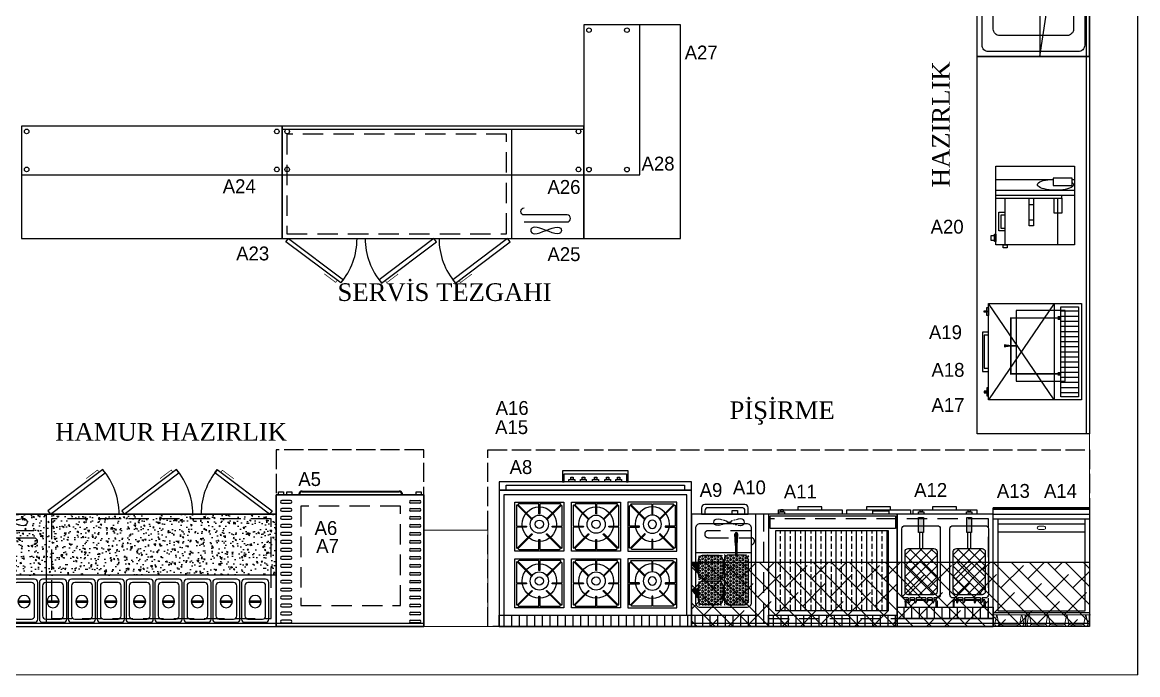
# Model space of a CAD drawing. Header units: millimetres. Extents: x 2975 to 4395, y 1592 to 4704.
# Drawn here: x 3700 to 4395, y 1592 to 1998 of the extents above; entities that cross this region are included whole.
import ezdxf
from ezdxf.enums import TextEntityAlignment as Align

# ---------------------------------------------------------------- set-up
doc = ezdxf.new("R2010")
doc.units = ezdxf.units.MM
for name, pattern in [('ACAD_ISO02W100', [15, 12, -3]), ('DASHED', [19.05, 12.7, -6.35]), ('HIDDENX2', [19.05, 12.7, -6.35])]:
    doc.linetypes.add(name, pattern=pattern)
for name, color, linetype in [('002 Çizgi', 7, 'Continuous'), ('Kıtc-002 Çizgi', 7, 'Continuous'), ('S2000-002 Çizgi', 7, 'Continuous'), ('S2000-003 Kapı', 3, 'Continuous')]:
    doc.layers.add(name, color=color, linetype=linetype)
for name, color, linetype, lineweight in [('ALAN', 7, 'Continuous', 5), ('Duvar', 7, 'Continuous', 5), ('Kolon', 7, 'Continuous', 5)]:
    doc.layers.add(name, color=color, linetype=linetype, lineweight=lineweight)
doc.styles.get("Standard").update_dxf_attribs({"font": 'arial.ttf'})
doc.styles.add('Style-ENGINEERING I 0.34907', font='ENGINEERING.shx', dxfattribs={"oblique": 20})
doc.styles.add('TAKSİM', font='GOTHIC.TTF', dxfattribs={"height": 20})

# ---------------------------------------------------------------- blocks, each defined once
blk = doc.blocks.new('A$C72F735DC')
at = {"layer": 'Kıtc-002 Çizgi'}
for p, q in [((188, 95.82), (0, 95.82)), ((157.62, 34.85), (156.47, 34.67)), ((159.07, 34.67), (157.62, 34.85)), ((170.1, 34.67), (171.56, 34.85)), ((171.56, 34.85), (172.7, 34.67)), ((155.17, 33.58), (155, 32.84)), ((155, 32.84), (155.17, 32.11)), ((155.66, 34.22), (155.17, 33.58)), ((155.17, 32.11), (155.66, 31.47)), ((156.47, 34.67), (155.66, 34.22)), ((155.66, 31.47), (156.47, 31.01)), ((156.47, 31.01), (157.62, 30.84)), ((157.62, 30.84), (159.07, 31.01)), ((160.78, 34.22), (159.07, 34.67)), ((159.07, 31.01), (160.78, 31.47)), ((162.64, 33.58), (160.78, 34.22)), ((160.78, 31.47), (162.64, 32.11)), ((164.59, 32.84), (162.64, 33.58)), ((162.64, 32.11), (164.59, 32.84)), ((164.59, 32.84), (166.54, 33.58)), ((166.54, 32.11), (164.59, 32.84)), ((166.54, 33.58), (168.4, 34.22)), ((168.4, 31.47), (166.54, 32.11)), ((168.4, 34.22), (170.1, 34.67)), ((170.1, 31.01), (168.4, 31.47)), ((171.56, 30.84), (170.1, 31.01)), ((172.7, 31.01), (171.56, 30.84)), ((172.7, 34.67), (173.52, 34.22)), ((173.52, 31.47), (172.7, 31.01)), ((173.52, 34.22), (174.01, 33.58)), ((174.01, 32.11), (173.52, 31.47)), ((174.01, 33.58), (174.17, 32.84)), ((174.17, 32.84), (174.01, 32.11))]:
    blk.add_line(p, q, dxfattribs=at)
for points in [[(188, 27.82), (188, 97.82), (0, 97.82), (0, 27.82)], [(36.69, 0.15), (2.46, 25.76), (4, 27.82), (38.23, 2.2)], [(62.06, 0), (96.17, 25.77), (94.62, 27.82), (60.51, 2.05)], [(108.04, 0), (142.15, 25.77), (140.6, 27.82), (106.49, 2.05)]]:
    blk.add_lwpolyline(points, close=True, dxfattribs=at)
at = {"layer": 'Kıtc-002 Çizgi', "linetype": 'DASHED'}
blk.add_lwpolyline([(140, 92.82), (3, 92.82), (3, 30.82), (140, 30.82)], close=True, dxfattribs=at)
at = {"layer": 'Kıtc-002 Çizgi'}
blk.add_lwpolyline([(143, 95.82), (143, 27.82)], dxfattribs=at)
for points in [[(177.67, 42.5), (151, 42.5, -1), (151, 46.84)], [(151, 38.15), (177.67, 38.15, 1), (177.67, 42.5)]]:
    blk.add_lwpolyline(points, format="xyb", dxfattribs=at)
at = {"layer": 'Kıtc-002 Çizgi', "const_width": 0.428}
for points in [[(34.44, 1.84), (33.45, 0.51), (27.79, 4.74), (26.35, 5.83)], [(64.3, 1.7), (65.3, 0.38), (70.93, 4.63), (72.38, 5.72)], [(110.28, 1.7), (111.28, 0.38), (116.91, 4.63), (118.36, 5.72)]]:
    blk.add_lwpolyline(points, dxfattribs=at)
at = {"layer": 'Kıtc-002 Çizgi'}
for centre, start, end in [((4, 27.82), 319.75503, 0), ((94.62, 27.82), 180, 220.50921), ((140.6, 27.82), 180, 220.50921)]:
    blk.add_arc(centre, 42.75, start, end, dxfattribs=at)
blk = doc.blocks.new('A$C01E77913')
at = {"layer": 'Kıtc-002 Çizgi'}
for points in [[(2, 26.8), (15, 26.8, -0.414214), (17, 24.8), (17, 2, -0.414214), (15, 0), (2, 0, -0.414214), (0, 2), (0, 24.8, -0.414214)], [(4, 24.8), (13, 24.8, -0.414214), (15, 22.8), (15, 4, -0.414214), (13, 2), (4, 2, -0.414214), (2, 4), (2, 22.8, -0.414214)]]:
    blk.add_lwpolyline(points, format="xyb", close=True, dxfattribs=at)
blk.add_lwpolyline([(4.71, 14.27), (12.21, 14.27), (12.21, 13.52), (4.71, 13.52)], close=True, dxfattribs=at)
blk.add_circle((8.46, 13.87), 3.82, dxfattribs=at)
blk = doc.blocks.new('A$C65911684')
at = {"layer": 'Kıtc-002 Çizgi'}
blk.add_lwpolyline([(188.01, 32), (0, 32), (0, 0), (188.01, 0)], close=True, dxfattribs=at)
at = {"layer": 'Kıtc-002 Çizgi', "xscale": -1}
for p in [(21.5, 2.6), (39.5, 2.6), (57.5, 2.6), (75.5, 2.6), (93.5, 2.6), (111.5, 2.6), (129.5, 2.6), (147.5, 2.6), (165.5, 2.6), (183.5, 2.6)]:
    blk.add_blockref('A$C01E77913', p, dxfattribs=at)
blk = doc.blocks.new('A$C02FD296D')
at = {"layer": 'Kıtc-002 Çizgi'}
for points in [[(0, 84.36), (92, 84.36), (92, 2.36), (0, 2.36)], [(1.67, 2.36), (4.73, 2.36), (4.73, 0.44), (1.67, 0.44)], [(82.21, 2.35), (85.28, 2.35), (85.28, 0.44), (82.21, 0.44)], [(87.4, 2.35), (90.46, 2.35), (90.46, 0.44), (87.4, 0.44)]]:
    blk.add_lwpolyline(points, close=True, dxfattribs=at)
for points in [[(2.52, 82.1), (8.02, 82.1)], [(8.02, 80.47), (2.52, 80.47)], [(2.52, 77.13), (8.02, 77.13)], [(88.48, 82.1), (82.98, 82.1)], [(82.98, 80.47), (88.48, 80.47)], [(88.48, 77.13), (82.98, 77.13)], [(8.02, 75.5), (2.52, 75.5)], [(2.52, 72.16), (8.02, 72.16)], [(8.02, 70.53), (2.52, 70.53)], [(82.98, 75.5), (88.48, 75.5)], [(88.48, 72.16), (82.98, 72.16)], [(82.98, 70.53), (88.48, 70.53)], [(2.52, 67.2), (8.02, 67.2)], [(8.02, 65.57), (2.52, 65.57)], [(88.48, 67.2), (82.98, 67.2)], [(82.98, 65.57), (88.48, 65.57)], [(2.52, 62.23), (8.02, 62.23)], [(8.02, 60.6), (2.52, 60.6)], [(2.52, 57.26), (8.02, 57.26)], [(8.02, 55.63), (2.52, 55.63)], [(88.48, 62.23), (82.98, 62.23)], [(82.98, 60.6), (88.48, 60.6)], [(88.48, 57.26), (82.98, 57.26)], [(82.98, 55.63), (88.48, 55.63)], [(2.52, 52.3), (8.02, 52.3)], [(8.02, 50.67), (2.52, 50.67)], [(88.48, 52.3), (82.98, 52.3)], [(82.98, 50.67), (88.48, 50.67)], [(2.52, 47.33), (8.02, 47.33)], [(8.02, 45.7), (2.52, 45.7)], [(2.52, 42.36), (8.02, 42.36)], [(88.48, 47.33), (82.98, 47.33)], [(82.98, 45.7), (88.48, 45.7)], [(88.48, 42.36), (82.98, 42.36)], [(8.02, 40.73), (2.52, 40.73)], [(2.52, 37.39), (8.02, 37.39)], [(8.02, 35.77), (2.52, 35.77)], [(82.98, 40.73), (88.48, 40.73)], [(88.48, 37.39), (82.98, 37.39)], [(82.98, 35.77), (88.48, 35.77)], [(2.52, 32.43), (8.02, 32.43)], [(8.02, 30.8), (2.52, 30.8)], [(88.48, 32.43), (82.98, 32.43)], [(82.98, 30.8), (88.48, 30.8)], [(2.52, 27.46), (8.02, 27.46)], [(8.02, 25.83), (2.52, 25.83)], [(2.52, 22.49), (8.02, 22.49)], [(8.02, 20.87), (2.52, 20.87)], [(88.48, 27.46), (82.98, 27.46)], [(82.98, 25.83), (88.48, 25.83)], [(88.48, 22.49), (82.98, 22.49)], [(82.98, 20.87), (88.48, 20.87)], [(2.52, 17.53), (8.02, 17.53)], [(8.02, 15.9), (2.52, 15.9)], [(88.48, 17.53), (82.98, 17.53)], [(82.98, 15.9), (88.48, 15.9)], [(2.52, 12.56), (8.02, 12.56)], [(8.02, 10.93), (2.52, 10.93)], [(2.52, 7.59), (8.02, 7.59)], [(88.48, 12.56), (82.98, 12.56)], [(82.98, 10.93), (88.48, 10.93)], [(88.48, 7.59), (82.98, 7.59)], [(8.02, 5.97), (2.52, 5.97)], [(82.98, 5.97), (88.48, 5.97)]]:
    blk.add_lwpolyline(points, dxfattribs=at)
at = {"layer": 'Kıtc-002 Çizgi', "linetype": 'DASHED'}
blk.add_lwpolyline([(14.51, 9.36), (76.51, 9.36), (76.51, 71.36), (14.51, 71.36)], close=True, dxfattribs=at)
at = {"layer": 'Kıtc-002 Çizgi', "linetype": 'HIDDENX2', "ltscale": 10}
for points in [[(77.26, 2.36), (77.77, 2.36), (77.77, 2, -0.414214), (75.77, 0), (15.25, 0, -0.414214), (13.25, 2), (13.25, 2.36), (13.76, 2.36)], [(77.26, 2.36, -0.472507), (75.77, 0.5), (15.25, 0.5, -0.472507), (13.76, 2.36)]]:
    blk.add_lwpolyline(points, format="xyb", dxfattribs=at)
at = {"layer": 'Kıtc-002 Çizgi'}
for centre, start, end in [((2.52, 81.28), 90, 270), ((2.52, 76.32), 90, 270), ((8.02, 81.28), 270, 90), ((8.02, 76.32), 270, 90), ((82.98, 81.28), 90, 270), ((82.98, 76.32), 90, 270), ((88.48, 81.28), 270, 90), ((88.48, 76.32), 270, 90), ((2.52, 71.35), 90, 270), ((8.02, 71.35), 270, 90), ((82.98, 71.35), 90, 270), ((88.48, 71.35), 270, 90), ((2.52, 66.38), 90, 270), ((8.02, 66.38), 270, 90), ((82.98, 66.38), 90, 270), ((88.48, 66.38), 270, 90), ((2.52, 61.41), 90, 270), ((2.52, 56.45), 90, 270), ((8.02, 61.41), 270, 90), ((8.02, 56.45), 270, 90), ((82.98, 61.41), 90, 270), ((82.98, 56.45), 90, 270), ((88.48, 61.41), 270, 90), ((88.48, 56.45), 270, 90), ((2.52, 51.48), 90, 270), ((8.02, 51.48), 270, 90), ((82.98, 51.48), 90, 270), ((88.48, 51.48), 270, 90), ((2.52, 46.51), 90, 270), ((2.52, 41.55), 90, 270), ((8.02, 46.51), 270, 90), ((8.02, 41.55), 270, 90), ((82.98, 46.51), 90, 270), ((82.98, 41.55), 90, 270), ((88.48, 46.51), 270, 90), ((88.48, 41.55), 270, 90), ((2.52, 36.58), 90, 270), ((8.02, 36.58), 270, 90), ((82.98, 36.58), 90, 270), ((88.48, 36.58), 270, 90), ((2.52, 31.61), 90, 270), ((8.02, 31.61), 270, 90), ((82.98, 31.61), 90, 270), ((88.48, 31.61), 270, 90), ((2.52, 26.65), 90, 270), ((2.52, 21.68), 90, 270), ((8.02, 26.65), 270, 90), ((8.02, 21.68), 270, 90), ((82.98, 26.65), 90, 270), ((82.98, 21.68), 90, 270), ((88.48, 26.65), 270, 90), ((88.48, 21.68), 270, 90), ((2.52, 16.71), 90, 270), ((8.02, 16.71), 270, 90), ((82.98, 16.71), 90, 270), ((88.48, 16.71), 270, 90), ((2.52, 11.75), 90, 270), ((2.52, 6.78), 90, 270), ((8.02, 11.75), 270, 90), ((8.02, 6.78), 270, 90), ((82.98, 11.75), 90, 270), ((82.98, 6.78), 90, 270), ((88.48, 11.75), 270, 90), ((88.48, 6.78), 270, 90)]:
    blk.add_arc(centre, 0.814, start, end, dxfattribs=at)
blk = doc.blocks.new('A$C67BA2794')
at = {"layer": 'Kıtc-002 Çizgi'}
blk.add_lwpolyline([(0, 7.57), (44, 7.57), (44, 38.03), (0, 38.03)], close=True, dxfattribs=at)
for points, const_width in [([(3.46, 34.35), (5.8, 34.35)], 2), ([(40.54, 34.35), (38.2, 34.35)], 2), ([(4.63, 34.03), (4.63, 4.11), (22, 4.11)], 1), ([(39.37, 34.03), (39.37, 4.11), (22, 4.11)], 1)]:
    blk.add_lwpolyline(points, dxfattribs=dict(at, const_width=const_width))
blk.add_lwpolyline([(44, 31.48), (0, 31.48)], dxfattribs=at)
blk.add_lwpolyline([(21.94, 7.48, 1, 1, 0), (21.94, 3.72, 1, 2, 0), (21.94, 0, 2, 2, 0)], format="xyseb", dxfattribs=at)
blk = doc.blocks.new('A$C604B7618')
at = {"layer": 'Kıtc-002 Çizgi'}
blk.add_lwpolyline([(0, 30.57), (30.57, 30.57), (30.57, 0), (0, 0), (0, 30.57)], dxfattribs=at)
blk.add_lwpolyline([(15.55, 29.52), (15.55, 23.44, -0.414214), (15.34, 23.23), (15.23, 23.23, -0.414214), (15.02, 23.44), (15.02, 29.52), (2.68, 29.52, 0.668179), (2.31, 28.63), (10.81, 20.13, -0.810443), (10.38, 19.82), (1.59, 28.61, 0.668179), (1.05, 28.39), (1.05, 15.55), (7.13, 15.55, -0.414214), (7.34, 15.34), (7.34, 15.23, -0.414214), (7.13, 15.02), (1.05, 15.02), (1.05, 2.68, 0.668179), (1.94, 2.31), (10.43, 10.81, -0.810443), (10.75, 10.38), (1.96, 1.59, 0.668179), (2.18, 1.05), (15.02, 1.05), (15.02, 7.13, -0.414214), (15.23, 7.34), (15.34, 7.34, -0.414214), (15.55, 7.13), (15.55, 1.05), (27.88, 1.05, 0.668179), (28.26, 1.94), (19.76, 10.43, -0.810443), (20.19, 10.75), (28.98, 1.96, 0.668179), (29.52, 2.18), (29.52, 15.02), (23.44, 15.02, -0.414214), (23.23, 15.23), (23.23, 15.34, -0.414214), (23.44, 15.55), (29.52, 15.55), (29.52, 28.39, 0.668179), (28.98, 28.61), (20.19, 19.82, -0.810443), (19.76, 20.13), (28.26, 28.63, 0.668179), (27.88, 29.52)], format="xyb", close=True, dxfattribs=at)
for radius in [10.75, 5.66, 2.6]:
    blk.add_circle((15.28, 13.8), radius, dxfattribs=at)
blk = doc.blocks.new('A$C72D55AD5')
at = {"layer": 'Kıtc-002 Çizgi'}
h = blk.add_hatch(dxfattribs=at)
h.set_pattern_fill('ANSI31', color=256, scale=1.5, angle=45, style=0)
h.set_pattern_definition([(90, (-2738.432, -5777.939), (-4.7625, 9e-16), [])])
h.paths.add_polyline_path([(120, 90), (120, 97), (0, 97), (0, 90)])
for points in [[(120, 90), (0, 90), (0, 97), (120, 97)], [(0, 12), (120, 12), (120, 97), (0, 97)], [(3, 15), (117, 15), (117, 90), (3, 90)], [(0, 7), (120, 7), (120, 12), (0, 12)], [(4.49, 12), (115.51, 12), (115.51, 9), (4.49, 9)], [(43.7, 7), (47.34, 7), (47.34, 5.54), (43.7, 5.54)], [(50.55, 7), (54.19, 7), (54.19, 5.54), (50.55, 5.54)], [(58.06, 7), (61.7, 7), (61.7, 5.54), (58.06, 5.54)], [(65.7, 7), (69.34, 7), (69.34, 5.54), (65.7, 5.54)], [(72.88, 7), (76.52, 7), (76.52, 5.54), (72.88, 5.54)], [(44.67, 5.54), (46.12, 5.54), (46.12, 4.08), (44.67, 4.08)], [(51.52, 5.54), (52.97, 5.54), (52.97, 4.08), (51.52, 4.08)], [(59.02, 5.54), (60.48, 5.54), (60.48, 4.08), (59.02, 4.08)], [(66.66, 5.54), (68.12, 5.54), (68.12, 4.08), (66.66, 4.08)], [(73.84, 5.54), (75.3, 5.54), (75.3, 4.08), (73.84, 4.08)]]:
    blk.add_lwpolyline(points, close=True, dxfattribs=at)
blk.add_lwpolyline([(39.49, 7), (39.49, 0), (80.51, 0), (80.51, 7), (79.51, 7), (79.51, 2), (40.49, 2), (40.49, 7), (39.49, 7)], dxfattribs=at)
at = {"layer": 'Kıtc-002 Çizgi', "xscale": -1}
for p in [(39.77, 54.88), (39.77, 19.5)]:
    blk.add_blockref('A$C604B7618', p, dxfattribs=at)
at = {"layer": 'Kıtc-002 Çizgi'}
for p in [(44.23, 54.88), (79.64, 54.88), (44.23, 19.5), (79.64, 19.5)]:
    blk.add_blockref('A$C604B7618', p, dxfattribs=at)
blk = doc.blocks.new('A$C75205359')
at = {"layer": 'Kıtc-002 Çizgi'}
for p, q in [((51.34, 52.76), (43.53, 53.87)), ((52.57, 48.95), (46.47, 43.95)), ((79.08, 48.95), (85.17, 43.95)), ((80.31, 52.76), (88.12, 53.87)), ((56.48, 47.29), (56.48, 39.4)), ((75.17, 47.29), (75.17, 39.4))]:
    blk.add_line(p, q, dxfattribs=at)
for points in [[(0, 68), (200, 68), (200, 70), (0, 70)], [(0, 0), (200, 0), (200, 70), (0, 70)]]:
    blk.add_lwpolyline(points, close=True, dxfattribs=at)
for points in [[(7, 3), (193, 3, 0.414214), (197, 7), (197, 63, 0.414214), (193, 67), (7, 67, 0.414214), (3, 63), (3, 7, 0.414214)], [(17, 10), (59, 10, 0.414214), (63, 14), (63, 56, 0.414214), (59, 60), (17, 60, 0.414214), (13, 56), (13, 14, 0.414214)], [(114.65, 10), (72.65, 10, -0.414214), (68.65, 14), (68.65, 56, -0.414214), (72.65, 60), (114.65, 60, -0.414214), (118.65, 56), (118.65, 14, -0.414214)]]:
    blk.add_lwpolyline(points, format="xyb", close=True, dxfattribs=at)
for centre in [(56.29, 52.26), (75.36, 52.26)]:
    blk.add_circle(centre, 3.19, dxfattribs=at)
blk = doc.blocks.new('A$C552B0E51')
at = {"layer": 'Kıtc-002 Çizgi'}
h = blk.add_hatch(dxfattribs=at)
h.set_pattern_fill('ANSI31', color=256, angle=45, style=0)
h.set_pattern_definition([(90, (-2780.067, -8355.0508), (-3.175, 7e-16), [])])
h.paths.add_polyline_path([(58, 48.81), (58, 59.81), (2, 59.81), (2, 48.81)])
for p, q in [((60, 44.81), (0, 3.81)), ((0, 44.81), (60, 3.81))]:
    blk.add_line(p, q, dxfattribs=at)
for points in [[(0, 61.81), (60, 61.81), (60, 3.81), (0, 3.81)], [(2, 59.81), (58, 59.81), (58, 48.81), (2, 48.81)], [(0, 44.81), (60, 44.81), (60, 3.81), (0, 3.81)], [(7.47, 2.81), (2.47, 2.81), (2.47, 3.81), (7.47, 3.81)], [(5.47, 1.14), (4.47, 1.14), (4.47, 2.81), (5.47, 2.81)], [(17.75, 0), (42.25, 0), (42.25, 3.81), (17.75, 3.81)], [(19.75, 1), (40.25, 1), (40.25, 3.81), (19.75, 3.81)], [(52.53, 2.81), (57.53, 2.81), (57.53, 3.81), (52.53, 3.81)], [(54.53, 1.14), (55.53, 1.14), (55.53, 2.81), (54.53, 2.81)]]:
    blk.add_lwpolyline(points, close=True, dxfattribs=at)
for points in [[(4.97, 2.81), (4.97, 1.14)], [(55.03, 2.81), (55.03, 1.14)]]:
    blk.add_lwpolyline(points, dxfattribs=at)
blk = doc.blocks.new('A$C2EC04A20')
at = {"layer": 'Kıtc-002 Çizgi'}
h = blk.add_hatch(dxfattribs=at)
h.set_pattern_fill('ANSI31', color=256, scale=1.5, angle=45, style=0)
h.set_pattern_definition([(90, (-3468.603, -4998.7387), (-4.7625, 9e-16), [])])
h.paths.add_polyline_path([(0, 67.62), (0, 60.62), (60, 60.62), (60, 67.62)])
h = blk.add_hatch(dxfattribs=at)
h.set_pattern_fill('ANSI37', color=256, scale=1.5, style=0)
h.set_pattern_definition([(45, (-3532.4763, -4986.5224), (-3.367596, 3.367596), []), (135, (-3532.4763, -4986.5224), (-3.367596, -3.367596), [])])
h.paths.add_polyline_path([(5, 50.84), (5, 26.01, 0.414214), (7, 24.01), (23, 24.01, 0.414214), (25, 26.01), (25, 50.84, 0.414214), (23, 52.84), (7, 52.84, 0.414214)])
h = blk.add_hatch(dxfattribs=at)
h.set_pattern_fill('ANSI37', color=256, scale=1.5, style=0)
h.set_pattern_definition([(45, (-3502.4763, -4986.5224), (-3.367596, 3.367596), []), (135, (-3502.4763, -4986.5224), (-3.367596, -3.367596), [])])
h.paths.add_polyline_path([(35, 50.84), (35, 26.01, 0.414214), (37, 24.01), (53, 24.01, 0.414214), (55, 26.01), (55, 50.84, 0.414214), (53, 52.84), (37, 52.84, 0.414214)])
for points in [[(13.49, 14.01), (16.51, 14.01), (16.51, 4.84), (13.49, 4.84)], [(43.49, 14.01), (46.51, 14.01), (46.51, 4.84), (43.49, 4.84)]]:
    blk.add_hatch(color=256, dxfattribs=at).paths.add_polyline_path(points)
for p, q in [((5, 60.62), (5.64, 60.62)), ((5, 56.8), (5, 60.62)), ((5.64, 60.62), (5.64, 57.44)), ((6.64, 55.8), (6, 55.8)), ((6.64, 56.44), (7, 56.44)), ((7, 55.8), (6.64, 55.8)), ((7, 54.84), (7, 57.32)), ((8, 54.84), (8, 57.32)), ((8, 56.44), (11, 56.44)), ((11, 55.8), (8, 55.8)), ((11, 54.84), (11, 57.32)), ((12, 54.84), (12, 57.32)), ((12, 56.44), (18, 56.44)), ((18, 55.8), (12, 55.8)), ((18, 54.84), (18, 57.32)), ((19, 54.84), (19, 57.32)), ((19, 56.44), (22, 56.44)), ((22, 55.8), (19, 55.8)), ((22, 54.84), (22, 57.32)), ((23, 54.84), (23, 57.32)), ((23, 56.44), (23.36, 56.44)), ((24, 55.8), (23, 55.8)), ((25, 60.62), (24.36, 60.62)), ((24.36, 60.62), (24.36, 57.44)), ((25, 57.44), (25, 60.62)), ((25, 57.44), (25, 56.8)), ((35, 56.8), (35, 60.62)), ((35, 60.62), (35.64, 60.62)), ((35.64, 60.62), (35.64, 57.44)), ((36.64, 55.8), (36, 55.8)), ((36.64, 56.44), (37, 56.44)), ((37, 55.8), (36.64, 55.8)), ((37, 54.84), (37, 57.32)), ((38, 54.84), (38, 57.32)), ((38, 56.44), (41, 56.44)), ((41, 55.8), (38, 55.8)), ((41, 54.84), (41, 57.32)), ((42, 54.84), (42, 57.32)), ((42, 56.44), (48, 56.44)), ((48, 55.8), (42, 55.8)), ((48, 54.84), (48, 57.32)), ((49, 54.84), (49, 57.32)), ((49, 56.44), (52, 56.44)), ((52, 55.8), (49, 55.8)), ((52, 54.84), (52, 57.32)), ((53, 54.84), (53, 57.32)), ((53, 56.44), (53.36, 56.44)), ((54, 55.8), (53, 55.8)), ((54.36, 60.62), (54.36, 57.44)), ((55, 60.62), (54.36, 60.62)), ((55, 57.44), (55, 60.62)), ((55, 57.44), (55, 56.8))]:
    blk.add_line(p, q, dxfattribs=at)
for points in [[(0, 2.62), (60, 2.62), (60, 67.62), (0, 67.62)], [(0, 67.62), (60, 67.62), (60, 60.62), (0, 60.62)], [(14, 24.01), (14, 14.01), (16, 14.01), (16, 24.01)], [(44, 24.01), (44, 14.01), (46, 14.01), (46, 24.01)], [(13.49, 14.01), (16.51, 14.01), (16.51, 4.84), (13.49, 4.84)], [(43.49, 14.01), (46.51, 14.01), (46.51, 4.84), (43.49, 4.84)], [(13.36, 2.62), (16.64, 2.62), (16.64, 1.31), (13.36, 1.31)], [(14.34, 1.31), (15.66, 1.31), (15.66, 0), (14.34, 0)], [(43.36, 2.62), (46.64, 2.62), (46.64, 1.31), (43.36, 1.31)], [(44.34, 1.31), (45.66, 1.31), (45.66, 0), (44.34, 0)]]:
    blk.add_lwpolyline(points, close=True, dxfattribs=at)
for points in [[(21.5, 9.84), (5, 9.84, -0.414214), (3, 11.84), (3, 52.84, -0.414214), (5, 54.84), (7, 54.84)], [(23, 54.84), (25, 54.84, -0.414214), (27, 52.84), (27, 11.84, -0.414214), (25, 9.84), (21.5, 9.84)], [(51.5, 9.84), (35, 9.84, -0.414214), (33, 11.84), (33, 52.84, -0.414214), (35, 54.84), (37, 54.84)], [(53, 54.84), (55, 54.84, -0.414214), (57, 52.84), (57, 11.84, -0.414214), (55, 9.84), (51.5, 9.84)]]:
    blk.add_lwpolyline(points, format="xyb", dxfattribs=at)
for points in [[(7, 52.84), (23, 52.84, -0.414214), (25, 50.84), (25, 26.01, -0.414214), (23, 24.01), (7, 24.01, -0.414214), (5, 26.01), (5, 50.84, -0.414214)], [(37, 52.84), (53, 52.84, -0.414214), (55, 50.84), (55, 26.01, -0.414214), (53, 24.01), (37, 24.01, -0.414214), (35, 26.01), (35, 50.84, -0.414214)]]:
    blk.add_lwpolyline(points, format="xyb", close=True, dxfattribs=at)
for points in [[(8, 54.84), (11, 54.84)], [(12, 54.84), (18, 54.84)], [(19, 54.84), (22, 54.84)], [(38, 54.84), (41, 54.84)], [(42, 54.84), (48, 54.84)], [(49, 54.84), (52, 54.84)]]:
    blk.add_lwpolyline(points, dxfattribs=at)
for centre, radius, start, end in [((6, 56.8), 1, 180, 270), ((6.64, 57.44), 1, 180, 270), ((7.5, 57.32), 0.5, 0, 180), ((11.5, 57.32), 0.5, 0, 180), ((18.5, 57.32), 0.5, 0, 180), ((22.5, 57.32), 0.5, 0, 180), ((23.36, 57.44), 1, 270, 0), ((24, 56.8), 1, 270, 0), ((36, 56.8), 1, 180, 270), ((36.64, 57.44), 1, 180, 270), ((37.5, 57.32), 0.5, 0, 180), ((41.5, 57.32), 0.5, 0, 180), ((48.5, 57.32), 0.5, 0, 180), ((52.5, 57.32), 0.5, 0, 180), ((53.36, 57.44), 1, 270, 0), ((54, 56.8), 1, 270, 0)]:
    blk.add_arc(centre, radius, start, end, dxfattribs=at)
blk = doc.blocks.new('A$C0F50705F')
at = {"layer": 'Kıtc-002 Çizgi'}
h = blk.add_hatch(dxfattribs=at)
h.set_pattern_fill('ANSI31', color=256, scale=1.5, angle=45, style=0)
h.set_pattern_definition([(90, (-4825.414, -5274.878), (-4.7625, 9e-16), [])])
h.paths.add_polyline_path([(80, 70.92), (80, 77.92), (0, 77.92), (0, 70.92)])
h = blk.add_hatch(dxfattribs=at)
h.set_pattern_fill('ANSI33', color=256, angle=45, style=0)
h.set_pattern_definition([(90, (-2886.505, -4986.208), (-6.35, 1e-15), []), (90, (-2883.33, -4983.033), (-6.35, 1e-15), [3.175, -1.5875])])
h.paths.add_polyline_path([(75.53, 18.21), (75.53, 68.21), (5.53, 68.21), (5.53, 18.21)])
for points in [[(0, 7.92), (80, 7.92), (80, 77.92), (0, 77.92)], [(0, 77.92), (80, 77.92), (80, 70.92), (0, 70.92)], [(5.53, 68.21), (75.53, 68.21), (75.53, 18.21), (5.53, 18.21)], [(1, 16.92), (79, 16.92), (79, 8.92), (1, 8.92)], [(5, 7.92), (15, 7.92), (15, 5.92), (5, 5.92)], [(70.06, 7.92), (73.7, 7.92), (73.7, 6.46), (70.06, 6.46)], [(71.02, 6.46), (72.48, 6.46), (72.48, 5), (71.02, 5)]]:
    blk.add_lwpolyline(points, close=True, dxfattribs=at)
blk = doc.blocks.new('A$C074C243F')
at = {"layer": 'Kıtc-002 Çizgi'}
for p, q in [((0, 51.99), (49, 51.99)), ((0, 2.99), (0, 51.99)), ((8.2, 50.55), (8.2, 51.99)), ((15, 2.99), (15, 51.99)), ((18, 2.99), (18, 51.99)), ((49, 51.99), (49, 2.99)), ((20, 44.05), (18, 44.05)), ((20, 2.99), (20, 44.05)), ((8.2, 2.99), (8.2, 38.76)), ((23.76, 23.65), (23.76, 26.53)), ((33.4, 23.65), (33.4, 26.53)), ((28.7, 4.79), (28.7, 8.79)), ((30.2, 6.29), (30.2, 8.79)), ((38.8, 8.79), (38.8, 6.29)), ((40.3, 8.79), (40.3, 4.79)), ((49, 2.99), (0, 2.99)), ((40.3, 4.79), (28.7, 4.79)), ((38.8, 6.29), (30.2, 6.29))]:
    blk.add_line(p, q, dxfattribs=at)
for points in [[(12.02, 38.76), (12.02, 50.55), (7.42, 50.55), (7.42, 38.76)], [(20, 39.42), (20, 44.05), (29.2, 44.05), (29.2, 39.42)], [(20, 8.79), (20, 41.36), (49, 41.36), (49, 8.79)], [(20, 23.65), (20, 26.53), (37.15, 26.53), (37.15, 23.65)], [(49, 7.57), (49, 10.01), (50.74, 10.01), (50.74, 7.57)], [(46.98, 2.99), (46.98, 2.06), (42.35, 2.06), (42.35, 2.99)], [(46.2, 2.06), (46.2, 0), (43.13, 0), (43.13, 2.06)]]:
    blk.add_lwpolyline(points, close=True, dxfattribs=at)
at = {"layer": 'Kıtc-002 Çizgi', "extrusion": (0, 0, -1)}
blk.add_ellipse((11.52, 40.17), major_axis=(0, -11.26), ratio=0.305663, start_param=2.742076, end_param=7.728163, dxfattribs=at)
blk = doc.blocks.new('A$C7F261631')
at = {"layer": 'Kıtc-002 Çizgi'}
h = blk.add_hatch(dxfattribs=at)
h.set_pattern_fill('ANSI31', color=256, scale=1.5, angle=45, style=0)
h.set_pattern_definition([(90, (-3652.638, -4983.124), (-4.7625, 9e-16), [])])
h.paths.add_polyline_path([(40, 74), (40, 81), (0, 81), (0, 74)])
h = blk.add_hatch(dxfattribs=at)
h.set_pattern_fill('HEX', color=256, scale=0.2, style=0)
h.set_pattern_definition([(0, (-3709.3885, -4959.9235), (0, 1.099852), [0.635, -1.27]), (120, (-3709.3885, -4959.9235), (-0.95249977, -0.549926), [0.635, -1.27]), (60, (-3708.7535, -4959.9235), (-0.95249977, 0.549926), [0.635, -1.27])])
h.paths.add_polyline_path([(4.64, 36.53), (4.64, 67.53), (19.64, 67.53), (19.64, 36.53)])
h = blk.add_hatch(dxfattribs=at)
h.set_pattern_fill('HEX', color=256, scale=0.2, style=0)
h.set_pattern_definition([(180, (3749.6625, -4959.9235), (0, 1.099852), [0.635, -1.27]), (60, (3749.6625, -4959.9235), (0.95249977, -0.549926), [0.635, -1.27]), (120, (3749.0275, -4959.9235), (0.95249977, 0.549926), [0.635, -1.27])])
h.paths.add_polyline_path([(20.64, 67.53), (35.64, 67.53), (35.64, 52.53), (20.64, 52.53)])
for points in [[(37.81, 57.86, 1), (39.28, 58.64), (37.9, 60.46), (37.07, 60.03)], [(37.81, 41.83, 1), (39.28, 42.61), (37.9, 44.43), (37.07, 43.99)], [(11.3, 23.39, 1), (12.97, 23.39), (12.6, 30.65), (11.67, 30.65)]]:
    blk.add_hatch(color=256, dxfattribs=at).paths.add_polyline_path(points)
h = blk.add_hatch(dxfattribs=at)
h.set_pattern_fill('HEX', color=256, scale=0.2, style=0)
h.set_pattern_definition([(180, (3749.6625, -4975.9235), (0, 1.099852), [0.635, -1.27]), (60, (3749.6625, -4975.9235), (0.95249977, -0.549926), [0.635, -1.27]), (120, (3749.0275, -4975.9235), (0.95249977, 0.549926), [0.635, -1.27])])
h.paths.add_polyline_path([(20.64, 51.53), (35.64, 51.53), (35.64, 36.53), (20.64, 36.53)])
for p, q in [((37.9, 60.46), (37.07, 60.03)), ((37.07, 60.03), (37.81, 57.86)), ((37.9, 60.46), (39.28, 58.64)), ((37.9, 44.43), (37.07, 43.99)), ((37.07, 43.99), (37.81, 41.83)), ((37.9, 44.43), (39.28, 42.61)), ((2.68, 35.03), (11.67, 35.03)), ((12.6, 35.03), (37.68, 35.03)), ((11.67, 30.65), (11.3, 23.39)), ((12.6, 30.65), (11.67, 30.65)), ((12.6, 30.65), (12.97, 23.39))]:
    blk.add_line(p, q, dxfattribs=at)
for points in [[(0, 11), (40, 11), (40, 81), (0, 81)], [(0, 81), (40, 81), (40, 74), (0, 74)], [(11.5, 11), (14.78, 11), (14.78, 8.69), (11.5, 8.69)]]:
    blk.add_lwpolyline(points, close=True, dxfattribs=at)
for points in [[(37.68, 20.03), (37.68, 66.03, 0.414214), (34.68, 69.03), (5.68, 69.03, 0.414214), (2.68, 66.03), (2.68, 28.68)], [(2.68, 28.68), (2.68, 20.03, 0.414214), (5.68, 17.03), (34.68, 17.03, 0.414214), (37.68, 20.03), (37.68, 28.6)]]:
    blk.add_lwpolyline(points, format="xyb", dxfattribs=at)
for points in [[(7.64, 36.53), (16.64, 36.53, 0.414214), (19.64, 39.53), (19.64, 64.53, 0.414214), (16.64, 67.53), (7.64, 67.53, 0.414214), (4.64, 64.53), (4.64, 39.53, 0.414214)], [(32.64, 52.53), (23.64, 52.53, -0.414214), (20.64, 55.53), (20.64, 64.53, -0.414214), (23.64, 67.53), (32.64, 67.53, -0.414214), (35.64, 64.53), (35.64, 55.53, -0.414214)], [(32.64, 36.53), (23.64, 36.53, -0.414214), (20.64, 39.53), (20.64, 48.53, -0.414214), (23.64, 51.53), (32.64, 51.53, -0.414214), (35.64, 48.53), (35.64, 39.53, -0.414214)], [(6.75, 5), (31.75, 5, 0.414214), (33.75, 7), (33.75, 11), (4.75, 11), (4.75, 7, 0.414214)], [(8.75, 7), (29.75, 7, 0.414214), (31.75, 9), (31.75, 11), (6.75, 11), (6.75, 9, 0.414214)]]:
    blk.add_lwpolyline(points, format="xyb", close=True, dxfattribs=at)
for points in [[(37.9, 60.46), (36.55, 63.01), (35.72, 62.57), (37.07, 60.03)], [(35.72, 62.57), (35.72, 57.49), (36.66, 57.49), (36.66, 60.81)], [(35.72, 58.08), (35.72, 57.49)], [(37.9, 44.43), (36.55, 46.97), (35.72, 46.54), (37.07, 43.99)], [(35.72, 46.54), (35.72, 41.46), (36.66, 41.46), (36.66, 44.78)], [(35.72, 42.05), (35.72, 41.46)], [(12.6, 30.65), (12.6, 36.53), (11.67, 36.53), (11.67, 30.65)]]:
    blk.add_lwpolyline(points, dxfattribs=at)
for centre, start, end in [((38.54, 58.25), 189.38009, 46.50604), ((38.54, 42.22), 189.38009, 46.50604), ((12.14, 23.39), 161.43703, 18.56297)]:
    blk.add_arc(centre, 0.835, start, end, dxfattribs=at)
blk = doc.blocks.new('A$C469D6A64')
at = {"layer": 'S2000-002 Çizgi'}
blk.add_line((188, 72.6), (0, 72.6), dxfattribs=at)
for points in [[(188, 4.6), (188, 74.6), (0, 74.6), (0, 4.6)], [(49.95, 1.96), (10.35, 1.96), (10.35, 4.6), (49.95, 4.6)], [(37.82, 1.96), (22.87, 1.96), (22.87, 0), (37.82, 0)], [(91.21, 1.96), (51.61, 1.96), (51.61, 4.6), (91.21, 4.6)], [(79.08, 1.96), (64.14, 1.96), (64.14, 0), (79.08, 0)], [(133.84, 1.96), (94.24, 1.96), (94.24, 4.6), (133.84, 4.6)], [(121.71, 1.96), (106.77, 1.96), (106.77, 0), (121.71, 0)]]:
    blk.add_lwpolyline(points, close=True, dxfattribs=at)
at = {"layer": 'S2000-002 Çizgi', "linetype": 'DASHED'}
blk.add_lwpolyline([(140, 69.6), (3, 69.6), (3, 7.6), (140, 7.6)], close=True, dxfattribs=at)
blk.add_lwpolyline([(143, 72.6), (143, 4.6)], dxfattribs=at)
for points in [[(177.67, 19.28), (151, 19.28, -1), (151, 23.63)], [(151, 14.93), (177.67, 14.93, 1), (177.67, 19.28)]]:
    blk.add_lwpolyline(points, format="xyb", dxfattribs=at)
at = {"layer": 'S2000-002 Çizgi', "linetype": 'DASHED', "ltscale": 0.1}
blk.add_lwpolyline([(171.56, 7.62), (170.1, 7.8), (168.4, 8.25), (166.54, 8.89), (164.59, 9.63), (162.64, 10.36), (160.78, 11), (159.07, 11.46), (157.62, 11.63), (156.47, 11.46), (155.66, 11), (155.17, 10.36), (155, 9.63), (155.17, 8.89), (155.66, 8.25), (156.47, 7.8), (157.62, 7.62), (159.07, 7.8), (160.78, 8.25), (162.64, 8.89), (164.59, 9.63), (166.54, 10.36), (168.4, 11), (170.1, 11.46), (171.56, 11.63), (172.7, 11.46), (173.52, 11), (174.01, 10.36), (174.17, 9.63), (174.01, 8.89), (173.52, 8.25), (172.7, 7.8)], close=True, dxfattribs=at)
blk = doc.blocks.new('188-70')
at = {"layer": '002 Çizgi', "color": 7}
blk.add_line((24.33, -110.05), (24.33, 77.95), dxfattribs=at)
for points in [[(-43.67, -110.05), (26.33, -110.05), (26.33, 77.95), (-43.67, 77.95)], [(-71.34, 41.26), (-45.73, 75.49), (-43.67, 73.95), (-69.29, 39.73)], [(-71.49, 15.89), (-45.72, -18.22), (-43.67, -16.67), (-69.44, 17.44)], [(-71.49, -30.08), (-45.72, -64.19), (-43.67, -62.65), (-69.44, -28.54)], [(-40.65, -93.61), (-40.48, -92.15), (-40.02, -90.45), (-39.38, -88.58), (-38.65, -86.63), (-37.91, -84.69), (-37.27, -82.82), (-36.82, -81.12), (-36.64, -79.66), (-36.82, -78.52), (-37.27, -77.7), (-37.91, -77.21), (-38.65, -77.05), (-39.38, -77.21), (-40.02, -77.7), (-40.48, -78.52), (-40.65, -79.66), (-40.48, -81.12), (-40.02, -82.82), (-39.38, -84.69), (-38.65, -86.63), (-37.91, -88.58), (-37.27, -90.45), (-36.82, -92.15), (-36.64, -93.61), (-36.82, -94.75), (-37.27, -95.57), (-37.91, -96.06), (-38.65, -96.22), (-39.38, -96.06), (-40.02, -95.57), (-40.48, -94.75)]]:
    blk.add_lwpolyline(points, close=True, dxfattribs=at)
at = {"layer": '002 Çizgi', "color": 7, "linetype": 'DASHED'}
blk.add_lwpolyline([(21.33, -62.05), (21.33, 74.95), (-40.67, 74.95), (-40.67, -62.05)], close=True, dxfattribs=at)
at = {"layer": '002 Çizgi', "color": 7, "const_width": 0.427}
for points in [[(-69.65, 43.51), (-70.98, 44.51), (-66.75, 50.16), (-65.66, 51.61)], [(-69.79, 13.65), (-71.11, 12.65), (-66.86, 7.02), (-65.77, 5.58)], [(-69.79, -32.33), (-71.11, -33.32), (-66.86, -38.96), (-65.77, -40.4)]]:
    blk.add_lwpolyline(points, dxfattribs=at)
at = {"layer": '002 Çizgi', "color": 7}
blk.add_lwpolyline([(24.33, -65.05), (-43.67, -65.05)], dxfattribs=at)
for points in [[(-33.34, -73.04), (-33.34, -99.71, 1), (-28.99, -99.71)], [(-28.99, -99.71), (-28.99, -73.04, -1), (-24.65, -73.04)]]:
    blk.add_lwpolyline(points, format="xyb", dxfattribs=at)
for centre, start, end in [((-43.67, 73.95), 229.75503, 270), ((-43.67, -16.67), 90, 130.50921), ((-43.67, -62.65), 90, 130.50921)]:
    blk.add_arc(centre, 42.75, start, end, dxfattribs=at)
blk = doc.blocks.new('A$C48280B6D')
at = {"layer": 'S2000-002 Çizgi', "linetype": 'Continuous', "lineweight": 0}
for p, q in [((39.55, 73.8), (0.45, 73.8)), ((1.06, 72.25), (2.06, 67.41)), ((2.55, 67.43), (3.54, 72.23)), ((4.51, 73), (11.89, 73)), ((12.86, 72.25), (13.86, 67.41)), ((14.35, 67.43), (15.33, 72.21)), ((16.31, 73), (23.69, 73)), ((24.68, 72.16), (25.66, 67.41)), ((26.15, 67.43), (27.13, 72.21)), ((28.11, 73), (35.49, 73)), ((36.48, 72.16), (37.46, 67.41)), ((37.95, 67.43), (38.93, 72.21)), ((59.6, 73.8), (40.45, 73.8)), ((41.06, 72.24), (42.06, 67.41)), ((42.54, 67.38), (43.54, 72.25)), ((44.35, 72.99), (55.7, 72.99)), ((56.51, 72.24), (57.51, 67.41)), ((57.99, 67.38), (58.97, 72.16)), ((59.8, 72.99), (59.8, 73.6)), ((31.61, 13.6), (28.39, 13.6)), ((28.39, 11.6), (31.61, 11.6))]:
    blk.add_line(p, q, dxfattribs=at)
at = {"layer": 'S2000-002 Çizgi'}
for points in [[(60, 0), (0, 0), (0, 74), (60, 74)], [(60, 7), (0, 7), (0, 65.5), (60, 65.5)], [(3, 64.5), (57, 64.5), (57, 7), (3, 7)], [(3, 15.2), (57, 15.2), (57, 10), (3, 10)], [(0, 0), (60, 0), (60, 1), (0, 1)]]:
    blk.add_lwpolyline(points, close=True, dxfattribs=at)
at = {"layer": 'S2000-002 Çizgi', "linetype": 'Continuous', "lineweight": 0, "flags": 128}
blk.add_lwpolyline([(40.45, 73.8), (40.4, 73.8), (40.4, 73.8, 0.414214), (40.2, 73.6), (40.2, 73.6), (40.2, 66.9), (40.2, 66.9, 0.414214), (40.4, 66.7), (40.4, 66.7), (59.6, 66.7), (59.6, 66.7, 0.414214), (59.8, 66.9), (59.8, 66.9), (59.8, 72.99)], format="xyb", dxfattribs=at)
at = {"layer": 'S2000-002 Çizgi', "linetype": 'Continuous', "lineweight": 0}
for centre, radius, start, end in [((2.3, 72.54), 1.27, 346.42061, 193.57939), ((14.1, 72.54), 1.27, 346.42061, 193.57939), ((25.91, 72.54), 1.27, 346.42061, 193.57939), ((37.71, 72.54), 1.27, 346.42061, 193.57939), ((42.3, 72.54), 1.27, 346.42061, 193.57939), ((57.75, 72.54), 1.27, 346.42061, 193.57939), ((59.6, 73.6), 0.2, 0, 90), ((42.3, 67.46), 0.25, 191.53462, 353.33038), ((57.75, 67.46), 0.25, 191.74067, 342.49018), ((28.39, 12.6), 1, 90.00605, 270.21394)]:
    blk.add_arc(centre, radius, start, end, dxfattribs=at)
at = {"layer": 'S2000-002 Çizgi', "linetype": 'Continuous', "lineweight": 0, "extrusion": (0, 0, -1)}
for centre, start, end in [((-44.51, 72), 14.17514, 80.59007), ((-55.54, 72), 99.40993, 165.82486), ((-31.61, 12.6), 90.00605, 270.21394)]:
    blk.add_arc(centre, 1, start, end, dxfattribs=at)
for centre, start_param, end_param in [((4.51, 72), 3.371293, 4.712389), ((11.89, 72), 4.712389, 6.0355), ((16.31, 72), 3.349747, 4.712389), ((23.69, 72), 4.712389, 6.124448), ((28.11, 72), 3.349747, 4.712389), ((35.49, 72), 4.712389, 6.124448)]:
    blk.add_ellipse(centre, major_axis=(1, 0), ratio=0.999997, start_param=start_param, end_param=end_param, dxfattribs=at)
at = {"layer": 'S2000-002 Çizgi', "linetype": 'Continuous', "lineweight": 0}
for centre, start_param in [((2.3, 67.46), 3.344804), ((14.1, 67.46), 3.344906), ((25.9, 67.46), 3.344893), ((37.7, 67.46), 3.344893)]:
    blk.add_ellipse(centre, major_axis=(0.25, 0), ratio=0.999997, start_param=start_param, end_param=6.16625, dxfattribs=at)
for points, weights, knots in [([(0.2, 66.9), (0.2, 66.7), (0.4, 66.7), (20, 66.7), (39.6, 66.7), (39.8, 66.7), (39.8, 66.9), (39.8, 70.25), (39.8, 73.6), (39.8, 73.8), (39.6, 73.8), (39.58, 73.8), (39.56, 73.8)], [1, 0.707748873271, 1, 1, 1, 0.707106781187, 1, 1, 1, 0.707106781187, 1, 1, 1], [0, 0, 0, 0.166667, 0.166667, 0.333333, 0.333333, 0.5, 0.5, 0.666667, 0.666667, 0.833333, 0.833333, 1, 1, 1]), ([(0.45, 73.8), (0.43, 73.8), (0.4, 73.8), (0.2, 73.8), (0.2, 73.6), (0.2, 73.6), (0.2, 73.6), (0.2, 70.25), (0.2, 66.9), (0.2, 66.9), (0.2, 66.9)], [1, 1, 1, 0.707106781187, 1, 1, 1, 1, 1, 0.999999587343, 1], [0, 0, 0, 0.2, 0.2, 0.4, 0.4, 0.6, 0.6, 0.8, 0.8, 1, 1, 1])]:
    blk.add_rational_spline(points, weights, degree=2, knots=knots, dxfattribs=at)
blk.add_point((1.06, 72.25), dxfattribs=at)
at = {"layer": 'S2000-002 Çizgi', "linetype": 'Continuous', "lineweight": 0, "style": 'Style-ENGINEERING I 0.34907', "oblique": 20}
blk.add_text('LINK', height=0.001, dxfattribs=at).set_placement((0, 74), align=Align.TOP_LEFT)

msp = doc.modelspace()

# ---------------------------------------------------------------- hatches: boundary and pattern name
h = msp.add_hatch()
h.set_pattern_fill('AR-CONC', color=256, scale=0.05, angle=90)
h.set_pattern_definition([(140, (-733.734, -3458.971), (0.796954, 9.1092334), [0.9525, -10.4775]), (85, (-733.734, -3458.971), (-9.552842, -1.762171), [0.762, -8.382029]), (190.45144, (-733.6675, -3458.212), (-8.755888, 7.347062), [0.8095, -8.904512]), (136.1842, (-736.274, -3458.971), (2.102116, 13.553952), [1.42875, -15.71625]), (186.63556, (-736.099, -3457.841), (-12.371306, 11.870207), [1.21425, -13.35678]), (81.18415, (-736.274, -3458.971), (-12.371306, 11.870207), [1.142998, -12.572987]), (111, (-735.639, -3457.701), (5.11326, 7.5807196), [0.9525, -10.4775]), (56, (-735.639, -3457.701), (-9.209398, 3.090101), [0.762, -8.382]), (161.45145, (-735.213, -3457.069), (-4.096138, 10.670821), [0.8095, -8.904497]), (127.5, (-733.734, -3458.9708), (-4.227752, 0.1544302), [0, -8.2804, 0, -8.509, 0, -8.41375]), (97.5, (-733.734, -3458.971), (-5.0090287, 3.340983), [0, -4.8514, 0, -8.0899, 0, -3.20675]), (57.5, (-733.734, -3461.803), (0.2864372, 6.7795298), [0, -3.175, 0, -9.906, 0, -13.1445]), (47.5, (-733.734, -3463.073), (-1.2713246, 7.406459), [0, -4.1275, 0, -6.5786, 0, -9.3345])])
h.paths.add_polyline_path([(3670.25, 1653.54), (3670.25, 1691.54), (3858.25, 1691.54), (3858.25, 1653.54)])
h = msp.add_hatch()
h.set_pattern_fill('ANSI38', color=4, scale=2.5, angle=270)
h.set_pattern_definition([(315, (5544.783, 1982.274), (5.61266, 5.61266), []), (45, (5544.783, 1982.274), (5.61266, 16.83798), [19.84375, -11.90625])])
h.paths.add_polyline_path([(4365.24, 1661.54), (4365.24, 1621.54), (4117.24, 1621.54), (4117.24, 1661.54)])

# ---------------------------------------------------------------- linework, layer by layer
for p, q in [((4334.24, 1976.55, -1000), (4365.24, 2176.55, -1000)), ((4165.24, 1691.54, -1000), (4157.24, 1691.54, -1000))]:
    msp.add_line(p, q)
for points, elevation in [([(4365.24, 2176.55), (4334.24, 2176.55), (4334.24, 1976.55), (4365.24, 1976.55)], -1000), ([(4049.96, 1863.14), (4110.22, 1863.14), (4110.22, 1996.14), (4049.96, 1996.14)], 1000), ([(4049.96, 1902.84), (4084.96, 1902.84), (4084.96, 1996.14), (4049.96, 1996.14)], 1000), ([(4295.24, 1741.55), (4295.24, 1976.55), (4365.24, 1976.55), (4365.24, 1741.55)], -1000), ([(4363.24, 1976.55), (4365.24, 1976.55), (4365.24, 1741.55), (4363.24, 1741.55)], -1000), ([(3699.58, 1863.14), (3861.96, 1863.14), (3861.96, 1933.14), (3699.58, 1933.14)], 1000), ([(3861.96, 1933.14), (3699.58, 1933.14), (3699.58, 1902.84), (3861.96, 1902.84)], 1000), ([(3861.96, 1902.84), (4049.96, 1902.84), (4049.96, 1933.14), (3861.96, 1933.14)], 1000), ([(3950.25, 1703.54), (3858.25, 1703.54), (3858.25, 1621.54), (3950.25, 1621.54)], 1000), ([(3670.25, 1653.54), (3670.25, 1691.54), (3858.25, 1691.54), (3858.25, 1653.54)], 1000), ([(4305.24, 1691.54), (4365.24, 1691.54), (4365.24, 1621.54), (4305.24, 1621.54)], -1000), ([(3858.25, 1623.54), (3950.25, 1623.54), (3950.25, 1621.54), (3858.25, 1621.54)], 1000), ([(4305.24, 1623.54), (4365.24, 1623.54), (4365.24, 1621.54), (4305.24, 1621.54)], -1000)]:
    msp.add_lwpolyline(points, close=True, dxfattribs=dict(elevation=elevation))
at = {"color": 4, "linetype": 'ACAD_ISO02W100'}
for points, elevation in [([(3858.25, 1621.54), (3950.25, 1621.54), (3950.25, 1731.54), (3858.25, 1731.54)], 1000), ([(3990.24, 1621.54), (3990.24, 1731.54), (4365.24, 1731.54), (4365.24, 1621.54)], -1000)]:
    msp.add_lwpolyline(points, close=True, dxfattribs=dict(at, elevation=elevation))
at = {"color": 4, "elevation": -1000}
msp.add_lwpolyline([(4365.24, 1661.54), (4365.24, 1621.54), (4117.24, 1621.54), (4117.24, 1661.54)], close=True, dxfattribs=at)
for centre in [(4053.28, 1992.91), (4076.93, 1992.91), (3702.8, 1929.82), (3858.73, 1929.82), (3865.18, 1929.82), (4046.73, 1929.82), (3702.8, 1906.16), (3858.73, 1906.16), (3865.18, 1906.16), (4046.73, 1906.16), (4053.28, 1906.07), (4076.93, 1906.07)]:
    msp.add_circle(centre, 1.44)
at = {"layer": 'ALAN', "color": 7, "linetype": 'Continuous', "lineweight": 9}
msp.add_lwpolyline([(3541.25, 1621.54), (3950.25, 1621.54), (3950.25, 1681.54), (3990.25, 1681.54), (3990.25, 1621.54), (4365.24, 1621.54), (4365.24, 2176.55), (4125.25, 2176.54), (4125.25, 2371.54), (3985.25, 2371.54), (3985.25, 2351.54), (3950.25, 2351.54), (3950.25, 2371.55), (3830.22, 2371.54), (3830.25, 2351.54), (3700.22, 2351.54), (3700.22, 2004.92)], dxfattribs=at)
at = {"layer": 'Duvar'}
for p, q in [((4395.22, 1591.54, -1000), (4395.22, 2816.54, -1000)), ((3440.22, 1591.54, -1000), (4395.22, 1591.54, -1000))]:
    msp.add_line(p, q, dxfattribs=at)
at = {"layer": 'Kolon', "color": 7}
for p, q in [((4395.22, 4704.44, -1000), (4395.25, 1591.54, -1000)), ((4365.24, 2176.55, -1000), (4365.24, 1621.54, -1000)), ((4365.24, 1621.54, -1000), (3005.22, 1621.54, -1000)), ((4395.25, 1591.54, -1000), (2975.22, 1591.54, -1000))]:
    msp.add_line(p, q, dxfattribs=at)

# ---------------------------------------------------------------- block references
at = {"xscale": -1, "rotation": 270}
msp.add_blockref('A$C75205359', (4295.24, 1976.55, -1000), dxfattribs=at)
at = {"layer": 'Kıtc-002 Çizgi'}
for name, p, rotation in [('A$C074C243F', (4303.87, 1908.18, -1000), 270), ('A$C552B0E51', (4298.47, 1822.66, -1000), 270), ('A$C67BA2794', (4311.99, 1818.28, -1000), 270), ('A$C72F735DC', (3858.25, 1719.36, 1000), 180), ('A$C72D55AD5', (4117.24, 1718.54, -1000), 180), ('A$C02FD296D', (3950.25, 1705.9, 1000), 180), ('A$C7F261631', (4157.24, 1702.54, -1000), 180), ('A$C0F50705F', (4245.24, 1699.46, -1000), 180), ('A$C2EC04A20', (4305.24, 1694.17, -1000), 180), ('A$C65911684', (3858.25, 1653.54, 1000), 180)]:
    msp.add_blockref(name, p, dxfattribs=dict(at, rotation=rotation))
at = {"layer": 'S2000-002 Çizgi'}
for name, p, rotation in [('188-70', (3939.91, 1906.81, 1000), 89.99999999999999), ('A$C469D6A64', (4305.24, 1696.14, -1000), 180)]:
    msp.add_blockref(name, p, dxfattribs=dict(at, rotation=rotation))
at = {"layer": 'S2000-003 Kapı', "rotation": 180}
msp.add_blockref('A$C48280B6D', (4365.24, 1695.54, -1000), dxfattribs=at)

# ---------------------------------------------------------------- texts
at = {"style": 'TAKSİM'}
for s, p in [('A27', (4123.19, 1974.65)), ('A28', (4096.3, 1905.48)), ('A24', (3835.29, 1891.38)), ('A26', (4037.66, 1890.94)), ('A20', (4276.48, 1866.17)), ('A23', (3843.67, 1849.53)), ('A25', (4037.66, 1849.09)), ('A19', (4275.44, 1800.49)), ('A18', (4277, 1777.03)), ('A16', (4005.39, 1753.32)), ('A17', (4277, 1755.14)), ('A15', (4005.03, 1741.36)), ('A8', (4010.86, 1716.5)), ('A5', (3879.15, 1709.03)), ('A9', (4129.3, 1702.23)), ('A10', (4153.25, 1703.85)), ('A12', (4266.2, 1702.23)), ('A13', (4317.75, 1701.65)), ('A14', (4347.14, 1701.65)), ('A11', (4184.97, 1701.26)), ('A6', (3889.31, 1678.56)), ('A7', (3890.33, 1667.4))]:
    msp.add_text(s, height=8.64, dxfattribs=at).set_placement(p, align=Align.CENTER)
at = {"layer": 'S2000-002 Çizgi', "color": 1, "insert": (4267.13, 1895.03, -1000), "char_height": 11, "attachment_point": 1, "rotation": 90}
msp.add_mtext_dynamic_manual_height_columns('{\\fTimes New Roman Tur|b0|i0|c162|p18;HAZIRLIK}', width=190.7712, gutter_width=50, heights=[0], dxfattribs=at)
at = {"layer": 'S2000-002 Çizgi', "color": 1, "char_height": 11, "attachment_point": 1}
for s, insert in [('{\\fTimes New Roman Tur|b0|i0|c162|p18;SERVİS TEZGAHI}', (3896.55, 1835.27, 1000)), ('{\\fTimes New Roman Tur|b0|i0|c162|p18;PİŞİRME}', (4140.86, 1761.74, -1000)), ('{\\fTimes New Roman Tur|b0|i0|c162|p18;HAMUR HAZIRLIK}', (3720.61, 1748.26, 1000))]:
    msp.add_mtext_dynamic_manual_height_columns(s, width=190.7712, gutter_width=50, heights=[0], dxfattribs=dict(at, insert=insert))

doc.saveas('drawing.dxf')
